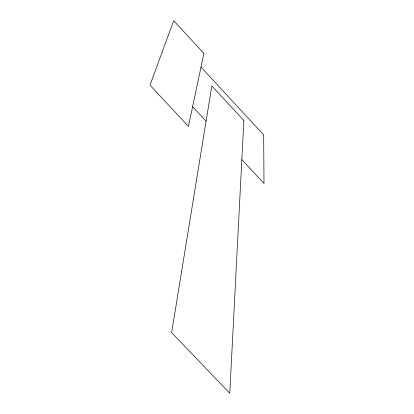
<?xml version="1.0" encoding="UTF-8"?>
<svg xmlns="http://www.w3.org/2000/svg" width="414" height="414" viewBox="0 0 414 414"><rect width="100%" height="100%" fill="white"/><g stroke="black" fill="none" stroke-linecap="round" stroke-linejoin="round"><path stroke-width="0.62" d="M192.619 106.646L206.105 121.157M241.838 159.607L264.003 183.454L263.671 134.912L201.002 67.089M243.851 120.536L229.775 393.3L171.629 332.628L211.849 85.926L243.851 120.536M203.895 53.437L188.437 126.384L149.997 85.155L173.709 20.7L203.895 53.437"/></g></svg>
